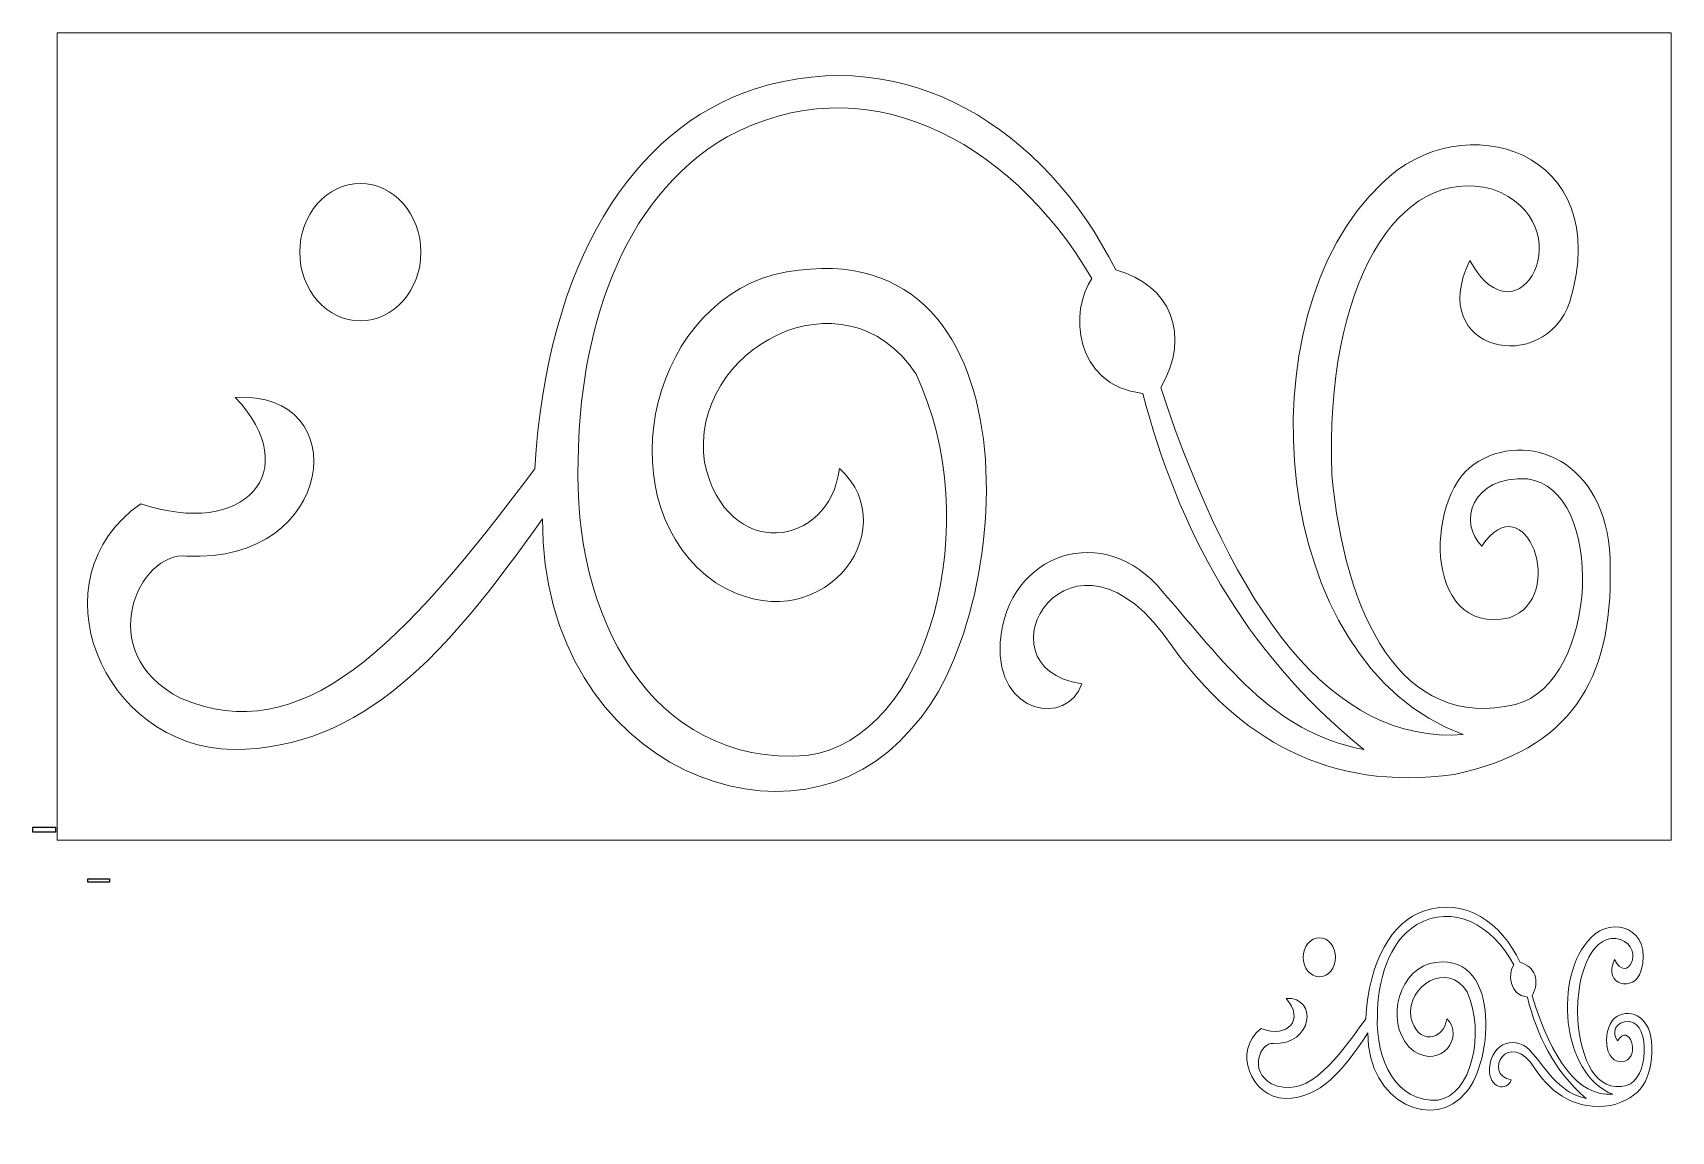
# Model space of a CAD drawing. Header units: centimetres. Extents: x -72 to 70, y -46 to 50.
import ezdxf

# ---------------------------------------------------------------- set-up
doc = ezdxf.new("R2010")
doc.units = ezdxf.units.CM
doc.header["$MEASUREMENT"] = 0
doc.header["$XCLIPFRAME"] = 0
doc.layers.add('layer 1', color=7, linetype='Continuous')
picture_1 = doc.add_image_def('image1.jpg', size_in_pixel=(9723, 1561))
picture_2 = doc.add_image_def('image2.jpg', size_in_pixel=(10257, 2160))

msp = doc.modelspace()

# ---------------------------------------------------------------- linework, layer by layer
at = {"layer": 'layer 1', "color": 114, "lineweight": 9}
for centre, major_axis, ratio in [((-43.74, 30.8), (0, 5.97), 0.882214), ((39.64, -30.49), (0, 1.7), 0.826457)]:
    msp.add_ellipse(centre, major_axis=major_axis, ratio=ratio, dxfattribs=at)
at = {"layer": 'layer 1', "color": 2, "lineweight": 9}
msp.add_open_spline([(-70.11, 49.87), (-70.11, 49.87), (70.23, 49.87), (70.23, 49.87), (70.23, 49.87), (70.23, 49.87), (70.23, -20.3), (70.23, -20.3), (70.23, -20.3), (70.23, -20.3), (-70.11, -20.3), (-70.11, -20.3), (-70.11, -20.3), (-70.11, -20.3), (-70.11, 49.87), (-70.11, 49.87)], degree=3, knots=[0, 0, 0, 0, 0.2, 0.2, 0.2, 0.2, 0.4, 0.4, 0.4, 0.4, 0.6, 0.6, 0.6, 0.6, 1, 1, 1, 1], dxfattribs=at)
at = {"layer": 'layer 1', "color": 114, "lineweight": 9}
for points in [[(-24.8, 12.73), (-25.33, -0.59), (-18.57, -13.92), (-4.95, -12.96), (-4.95, -12.96), (5.89, -11.48), (10.6, 7.5), (4.58, 20.19), (4.58, 20.19), (-1.63, 29.7), (-15.28, 22.33), (-13.81, 12.52), (-13.81, 12.52), (-11.95, 3.8), (-2.88, 5.12), (-2.09, 11.99), (-2.09, 11.99), (3.9, 6.59), (-3.97, -3.51), (-12.84, 2.06), (-12.84, 2.06), (-22.26, 8.59), (-19.06, 25.77), (-7.74, 28.87), (-7.74, 28.87), (15.74, 34.05), (13.27, -1.32), (4.14, -10.62), (4.14, -10.62), (-5.66, -22.48), (-27.92, -14.35), (-27.91, 7.62), (-27.91, 7.62), (-36.24, -4.15), (-43.44, -12.34), (-54.78, -12.44), (-54.78, -12.44), (-66.31, -12.22), (-72.17, 2.47), (-62.82, 8.94), (-62.82, 8.94), (-53.84, 5.88), (-48.5, 11.75), (-54.62, 18.18), (-54.62, 18.18), (-44.15, 18.84), (-45.82, 3.73), (-58.84, 4.39), (-58.84, 4.39), (-62.92, 4.85), (-67.15, -3.94), (-59.37, -7.97), (-59.37, -7.97), (-48.8, -12.45), (-40.2, -3.56), (-28.57, 11.98), (-28.57, 11.98), (-27.5, 29.89), (-20.1, 41.54), (-9.4, 45.01), (-9.4, 45.01), (3.83, 49.16), (15.73, 41.55), (21.94, 29.26), (21.94, 29.26), (26.71, 27.98), (28.51, 23.59), (25.85, 19.03), (25.85, 19.03), (32.32, -0.52), (40.76, -11.96), (52.15, -11.13), (52.15, -11.13), (35.21, -4.99), (32.8, 25.26), (45.06, 36.77), (45.06, 36.77), (52.06, 43.74), (65.44, 39.69), (61.41, 26.5), (61.41, 26.5), (59.27, 20.01), (48.82, 22.09), (52.72, 30.08), (52.72, 30.08), (56.96, 22.33), (62.83, 33.35), (54.68, 36.29), (54.68, 36.29), (46.47, 38.48), (40.07, 27.85), (40.72, 11.45), (40.72, 11.45), (41.85, -0.58), (46.67, -10.91), (56.7, -8.51), (56.7, -8.51), (63.99, -6.58), (64.54, 10.29), (57.72, 11.09), (57.72, 11.09), (52.85, 11.41), (51.68, 7.27), (53.77, 5.24), (53.77, 5.24), (57.5, 10.91), (61.34, 0.78), (56.14, -0.98), (56.14, -0.98), (48.43, -2.66), (48.84, 10.22), (53.51, 12.64), (53.51, 12.64), (58.29, 15.41), (64.99, 12.21), (64.92, 3.41), (64.92, 3.41), (65.15, -6.5), (61.39, -12.45), (51.4, -14.59), (51.4, -14.59), (40.31, -16.14), (32.59, -11.36), (26.89, -3.52), (26.89, -3.52), (18.13, 9.63), (9.33, -5.37), (18.99, -6.71), (18.99, -6.71), (17.78, -10.39), (11.54, -9.51), (11.88, -3.13), (11.88, -3.13), (12.5, 4.79), (21.04, 7.45), (25.97, 1.33), (25.97, 1.33), (31.41, -4.84), (35.38, -10.85), (43.49, -12.44), (43.49, -12.44), (32.84, -3.7), (27.38, 6.79), (24.28, 18.52), (24.28, 18.52), (18.2, 19.26), (17.92, 25.8), (19.87, 28.51), (19.87, 28.51), (12.55, 40.93), (-0.12, 47.17), (-11.84, 40.83), (-11.84, 40.83), (-21.25, 35.47), (-24.72, 23.4), (-24.8, 12.73)], [(44.68, -35.62), (44.54, -39.4), (46.33, -43.18), (49.95, -42.91), (49.95, -42.91), (52.84, -42.49), (54.09, -37.1), (52.49, -33.5), (52.49, -33.5), (50.84, -30.8), (47.21, -32.89), (47.6, -35.68), (47.6, -35.68), (48.09, -38.15), (50.5, -37.78), (50.71, -35.83), (50.71, -35.83), (52.31, -37.36), (50.22, -40.23), (47.86, -38.64), (47.86, -38.64), (45.35, -36.79), (46.2, -31.92), (49.21, -31.04), (49.21, -31.04), (55.46, -29.57), (54.8, -39.6), (52.37, -42.24), (52.37, -42.24), (49.76, -45.61), (43.85, -43.3), (43.85, -37.07), (43.85, -37.07), (41.63, -40.41), (39.72, -42.73), (36.7, -42.76), (36.7, -42.76), (33.64, -42.7), (32.08, -38.53), (34.57, -36.69), (34.57, -36.69), (36.95, -37.56), (38.37, -35.9), (36.75, -34.07), (36.75, -34.07), (39.53, -33.88), (39.09, -38.17), (35.63, -37.98), (35.63, -37.98), (34.54, -37.85), (33.42, -40.35), (35.49, -41.49), (35.49, -41.49), (38.3, -42.76), (40.58, -40.24), (43.67, -35.83), (43.67, -35.83), (43.96, -30.75), (45.92, -27.44), (48.77, -26.45), (48.77, -26.45), (52.29, -25.28), (55.45, -27.44), (57.1, -30.93), (57.1, -30.93), (58.37, -31.29), (58.85, -32.53), (58.14, -33.83), (58.14, -33.83), (59.86, -39.38), (62.11, -42.62), (65.14, -42.39), (65.14, -42.39), (60.63, -40.65), (59.99, -32.06), (63.25, -28.79), (63.25, -28.79), (65.11, -26.82), (68.67, -27.96), (67.6, -31.71), (67.6, -31.71), (67.03, -33.55), (64.25, -32.96), (65.29, -30.69), (65.29, -30.69), (66.41, -32.89), (67.98, -29.76), (65.81, -28.93), (65.81, -28.93), (63.62, -28.31), (61.92, -31.32), (62.1, -35.98), (62.1, -35.98), (62.4, -39.39), (63.68, -42.33), (66.35, -41.64), (66.35, -41.64), (68.28, -41.1), (68.43, -36.31), (66.62, -36.08), (66.62, -36.08), (65.32, -35.99), (65.01, -37.17), (65.57, -37.74), (65.57, -37.74), (66.56, -36.13), (67.58, -39.01), (66.2, -39.51), (66.2, -39.51), (64.15, -39.99), (64.26, -36.33), (65.5, -35.64), (65.5, -35.64), (66.77, -34.86), (68.55, -35.77), (68.53, -38.26), (68.53, -38.26), (68.59, -41.08), (67.59, -42.76), (64.94, -43.37), (64.94, -43.37), (61.99, -43.81), (59.93, -42.45), (58.42, -40.23), (58.42, -40.23), (56.09, -36.49), (53.75, -40.75), (56.32, -41.13), (56.32, -41.13), (56, -42.18), (54.34, -41.93), (54.43, -40.12), (54.43, -40.12), (54.59, -37.87), (56.86, -37.11), (58.18, -38.85), (58.18, -38.85), (59.62, -40.6), (60.68, -42.31), (62.83, -42.76), (62.83, -42.76), (60, -40.28), (58.55, -37.3), (57.73, -33.97), (57.73, -33.97), (56.11, -33.76), (56.03, -31.91), (56.55, -31.14), (56.55, -31.14), (54.61, -27.61), (51.24, -25.84), (48.12, -27.64), (48.12, -27.64), (45.62, -29.16), (44.7, -32.59), (44.68, -35.62)]]:
    msp.add_open_spline(points, degree=3, knots=[0, 0, 0, 0, 0.025, 0.025, 0.025, 0.025, 0.05, 0.05, 0.05, 0.05, 0.075, 0.075, 0.075, 0.075, 0.1, 0.1, 0.1, 0.1, 0.125, 0.125, 0.125, 0.125, 0.15, 0.15, 0.15, 0.15, 0.175, 0.175, 0.175, 0.175, 0.2, 0.2, 0.2, 0.2, 0.225, 0.225, 0.225, 0.225, 0.25, 0.25, 0.25, 0.25, 0.275, 0.275, 0.275, 0.275, 0.3, 0.3, 0.3, 0.3, 0.325, 0.325, 0.325, 0.325, 0.35, 0.35, 0.35, 0.35, 0.375, 0.375, 0.375, 0.375, 0.4, 0.4, 0.4, 0.4, 0.425, 0.425, 0.425, 0.425, 0.45, 0.45, 0.45, 0.45, 0.475, 0.475, 0.475, 0.475, 0.5, 0.5, 0.5, 0.5, 0.525, 0.525, 0.525, 0.525, 0.55, 0.55, 0.55, 0.55, 0.575, 0.575, 0.575, 0.575, 0.6, 0.6, 0.6, 0.6, 0.625, 0.625, 0.625, 0.625, 0.65, 0.65, 0.65, 0.65, 0.675, 0.675, 0.675, 0.675, 0.7, 0.7, 0.7, 0.7, 0.725, 0.725, 0.725, 0.725, 0.75, 0.75, 0.75, 0.75, 0.775, 0.775, 0.775, 0.775, 0.8, 0.8, 0.8, 0.8, 0.825, 0.825, 0.825, 0.825, 0.85, 0.85, 0.85, 0.85, 0.875, 0.875, 0.875, 0.875, 0.9, 0.9, 0.9, 0.9, 0.925, 0.925, 0.925, 0.925, 0.95, 0.95, 0.95, 0.95, 1, 1, 1, 1], dxfattribs=at)

# ---------------------------------------------------------------- pictures from other files: only their frames are drawn
at = {"layer": 'layer 1', "color": 0}
image = msp.add_image(picture_2, insert=(-71.23, -49.87), size_in_units=(142.46, 30), dxfattribs=at)
image.set_boundary_path([(-71.2, -49.9), (71.2, -19.9)])
image.dxf.flags = 3
image = msp.add_image(picture_1, insert=(-66.51, -45.97), size_in_units=(135.04, 21.68), dxfattribs=at)
image.set_boundary_path([(-66.5, -46), (68.5, -24.3)])
image.dxf.flags = 3

doc.saveas('drawing.dxf')
